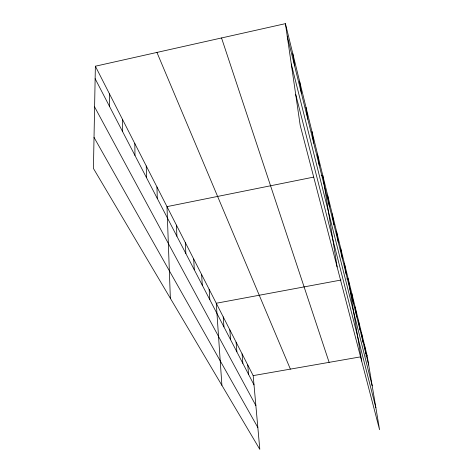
<?xml version="1.0" encoding="UTF-8"?>
<svg xmlns="http://www.w3.org/2000/svg" width="473" height="473" viewBox="0 0 473 473"><rect width="100%" height="100%" fill="white"/><g stroke="black" fill="none" stroke-linecap="round" stroke-linejoin="round"><path stroke-width="0.71" d="M109.393 106.165L109.476 93.879M95.369 66.214L93.441 168.459L259.807 449.35L253.179 375.621L95.369 66.214L285.414 23.65L367.143 355.714L379.559 429.709L300.172 125.227L285.414 23.65M313.534 177.127L166.987 206.63L170.357 298.321M321.315 175.56L322.734 175.276L337.131 266.967M341.057 280.028L216.262 303.246L221.902 385.347M346.762 278.964L348.187 278.698L361.65 361.017M253.179 375.621L360.787 356.819M365.73 355.956L367.143 355.714M94.026 137.389L257.838 427.48M94.6 106.904L255.869 405.568M95.132 78.684L254.013 384.886M156.935 52.426L290.381 369.123M221.541 37.958L329.125 362.353M295.684 94.316L375.875 407.744M291.279 64.015L372.186 385.755M287.212 36.013L368.704 365.002M364.364 344.415L365.942 353.863M361.443 332.566L363.045 342.168M358.38 320.12L360 329.882M355.158 307.03L356.796 316.951M351.764 293.242L353.426 303.329M344.521 263.81L346.218 274.239M340.649 248.083L342.369 258.684M336.557 231.451L338.29 242.229M332.223 213.837L333.973 224.793M327.623 195.142L329.385 206.281M317.525 154.109L319.31 165.615M311.967 131.529L313.765 143.213M306.019 107.371L307.822 119.231M299.646 81.474L301.455 93.512M292.793 53.644L294.602 65.848M247.751 364.985L248.573 374.403M242.064 353.834L242.868 363.406M236.092 342.127L236.878 351.859M229.819 329.823L230.582 339.726M223.221 316.88L223.954 326.949M209.149 289.293L209.817 299.711M201.64 274.571L202.273 285.166M193.711 259.027L194.297 269.799M185.315 242.572L185.859 253.534M176.429 225.142L176.908 236.287M156.947 186.947L157.29 198.477M146.252 165.97L146.506 177.688M134.823 143.573L134.982 155.481M122.596 119.598L122.643 131.701"/></g></svg>
